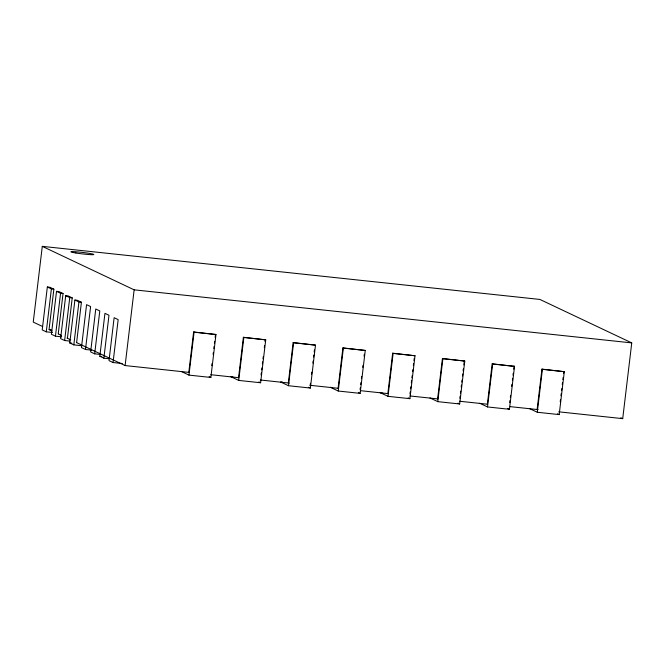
<?xml version="1.0" encoding="UTF-8"?>
<svg xmlns="http://www.w3.org/2000/svg" width="665" height="665" viewBox="0 0 665 665"><rect width="100%" height="100%" fill="white"/><g stroke="black" fill="none" stroke-linecap="round" stroke-linejoin="round"><path stroke-width="1" d="M558.708 411.818L622.714 418.642L631.75 342.899L539.889 299.433L42.286 246.358L33.25 322.101L42.627 326.532M51.089 329.79L49.052 329.574L53.865 289.175L49.825 287.263L47.34 286.997L42.219 329.923L46.259 331.835L52.452 332.492M46.259 331.835L51.38 288.918L47.34 286.997M58.237 333.921L63.05 293.523L59.01 291.611L56.525 291.345L51.405 334.271L55.444 336.182L61.637 336.839M55.444 336.182L60.565 293.265L56.525 291.345M67.423 338.269L72.236 297.87L68.196 295.958L65.71 295.692L60.59 338.618L64.63 340.53L69.792 341.079M64.63 340.53L69.75 297.612L65.71 295.692M82.069 345.758L73.815 344.877L69.775 342.965L74.896 300.04L77.381 300.306L81.421 302.218L76.608 342.616M73.815 344.877L78.936 301.952L74.896 300.04M85.494 349.491L90.615 306.573L86.575 304.653L81.454 347.579L85.494 349.491L91.687 350.147M94.679 353.838L99.8 310.921L95.76 309.001L90.64 351.926L94.679 353.838L99.841 354.387M103.865 358.186L99.825 356.274L104.945 313.348L108.985 315.268L103.865 358.186L109.027 358.734M113.05 362.533L118.171 319.616L114.131 317.695L109.01 360.621L113.05 362.533L122.335 363.522M189.118 372.4L125.111 365.567L134.139 289.832L42.286 246.358M188.802 372.367L193.623 331.968L215.975 334.52L210.855 377.446L188.96 375.11L181.154 371.411M188.96 375.11L194.08 332.184L193.623 331.968M211.786 365.609L212.019 363.589M213.108 354.503L213.349 352.483M213.831 348.443L214.072 346.423M214.429 343.389L214.67 341.369M215.152 337.33L215.518 334.304M238.56 377.67L243.382 337.28L265.734 339.832L260.613 382.749L238.718 380.413L230.913 376.723L232.908 376.93M238.718 380.413L243.839 337.496L243.382 337.28M261.062 374.96L261.303 372.94M261.661 369.906L261.902 367.886M262.384 363.846L262.625 361.827M262.991 358.801L263.232 356.781M264.313 347.687L264.554 345.667M265.036 341.627L265.277 339.607M288.327 382.982L293.14 342.583L315.493 345.135L310.38 388.052L288.485 385.725L280.672 382.026L282.667 382.242M288.485 385.725L293.598 342.799L293.14 342.583M310.223 385.318L310.464 383.298M311.544 374.204L311.785 372.184M312.866 363.098L313.107 361.078M313.589 357.038L313.83 355.019M314.196 351.985L314.437 349.965M338.086 388.285L342.899 347.895L365.26 350.447L360.139 393.364L338.244 391.028L330.438 387.338L332.425 387.545M338.244 391.028L343.364 348.111L342.899 347.895M360.098 389.615L360.339 387.595M360.704 384.561L360.945 382.541M361.428 378.501L361.669 376.481M362.749 367.396L362.99 365.376M364.079 356.282L364.312 354.262M387.845 393.597L392.666 353.198L415.018 355.75L409.898 398.668L388.003 396.34L380.197 392.641L382.184 392.857M388.003 396.34L393.123 353.414L392.666 353.198M409.981 393.913L410.222 391.893M410.588 388.859L410.829 386.839M411.311 382.799L411.552 380.779M411.909 377.753L412.15 375.733M412.632 371.693L412.874 369.674M413.356 365.634L413.597 363.614M413.954 360.58L414.195 358.56M437.612 398.9L442.425 358.502L464.777 361.062L459.665 403.979L437.769 401.643L429.956 397.944M437.769 401.643L442.882 358.726L442.425 358.502M459.864 398.21L460.105 396.19M460.463 393.156L460.704 391.136M461.186 387.097L461.427 385.077M461.793 382.051L462.034 380.031M462.516 375.991L462.757 373.971M463.114 370.937L463.355 368.917M463.838 364.877L464.32 360.837M487.37 404.212L492.183 363.813L514.544 366.365L509.423 409.283L487.528 406.947L479.723 403.256M487.528 406.947L492.649 364.029L492.183 363.813M509.747 402.508L509.988 400.488M510.346 397.454L510.587 395.434M511.676 386.348L511.909 384.328M512.391 380.289L512.632 378.269M512.998 375.235L513.239 373.215M513.721 369.175L514.078 366.149M537.129 409.515L541.95 369.117L564.302 371.677L559.182 414.594L537.287 412.258L529.481 408.559M537.287 412.258L542.407 369.341L541.95 369.117M560.229 401.751L560.47 399.732M560.952 395.692L561.194 393.672M561.551 390.646L561.792 388.626M562.274 384.586L562.515 382.566M562.881 379.532L563.122 377.512M563.604 373.472L563.845 371.452M134.139 289.832L631.75 342.899M51.38 288.918L53.865 289.175M60.565 293.265L63.05 293.523M69.75 297.612L72.236 297.87M78.936 301.952L81.421 302.218M194.08 332.184L215.975 334.52M243.839 337.496L265.734 339.832M293.598 342.799L315.493 345.135M343.364 348.111L365.26 350.447M393.123 353.414L415.018 355.75M442.882 358.726L464.777 361.062M492.649 364.029L514.544 366.365M542.407 369.341L564.302 371.677M69.775 342.965L71.837 343.182M99.825 356.274L101.886 356.49M210.797 374.711L238.669 377.687M260.348 379.998L289.258 383.082M309.907 385.284L337.778 388.252M360.497 390.679L388.368 393.647M410.047 395.966L437.919 398.934M459.598 401.244L487.478 404.22M510.188 406.639L538.06 409.615M620.844 417.761L622.714 418.642M557.445 413.771L559.182 414.594M507.686 408.468L509.423 409.283M457.927 403.156L459.665 403.979M408.169 397.853L409.898 398.668M358.402 392.541L360.139 393.364M308.643 387.238L310.38 388.052M258.885 381.926L260.613 382.749M209.118 376.623L210.855 377.446M49.185 329.641L51.995 330.971M58.562 334.071L61.371 335.409M66.99 338.069L70.748 339.84M76.367 342.5L125.111 365.567M75.893 252.999A11.513 0.74 6.8 0 0 93.782 254.562A11.513 0.74 6.8 0 0 77.464 251.894A11.513 0.74 6.8 0 0 75.893 252.999"/></g></svg>
